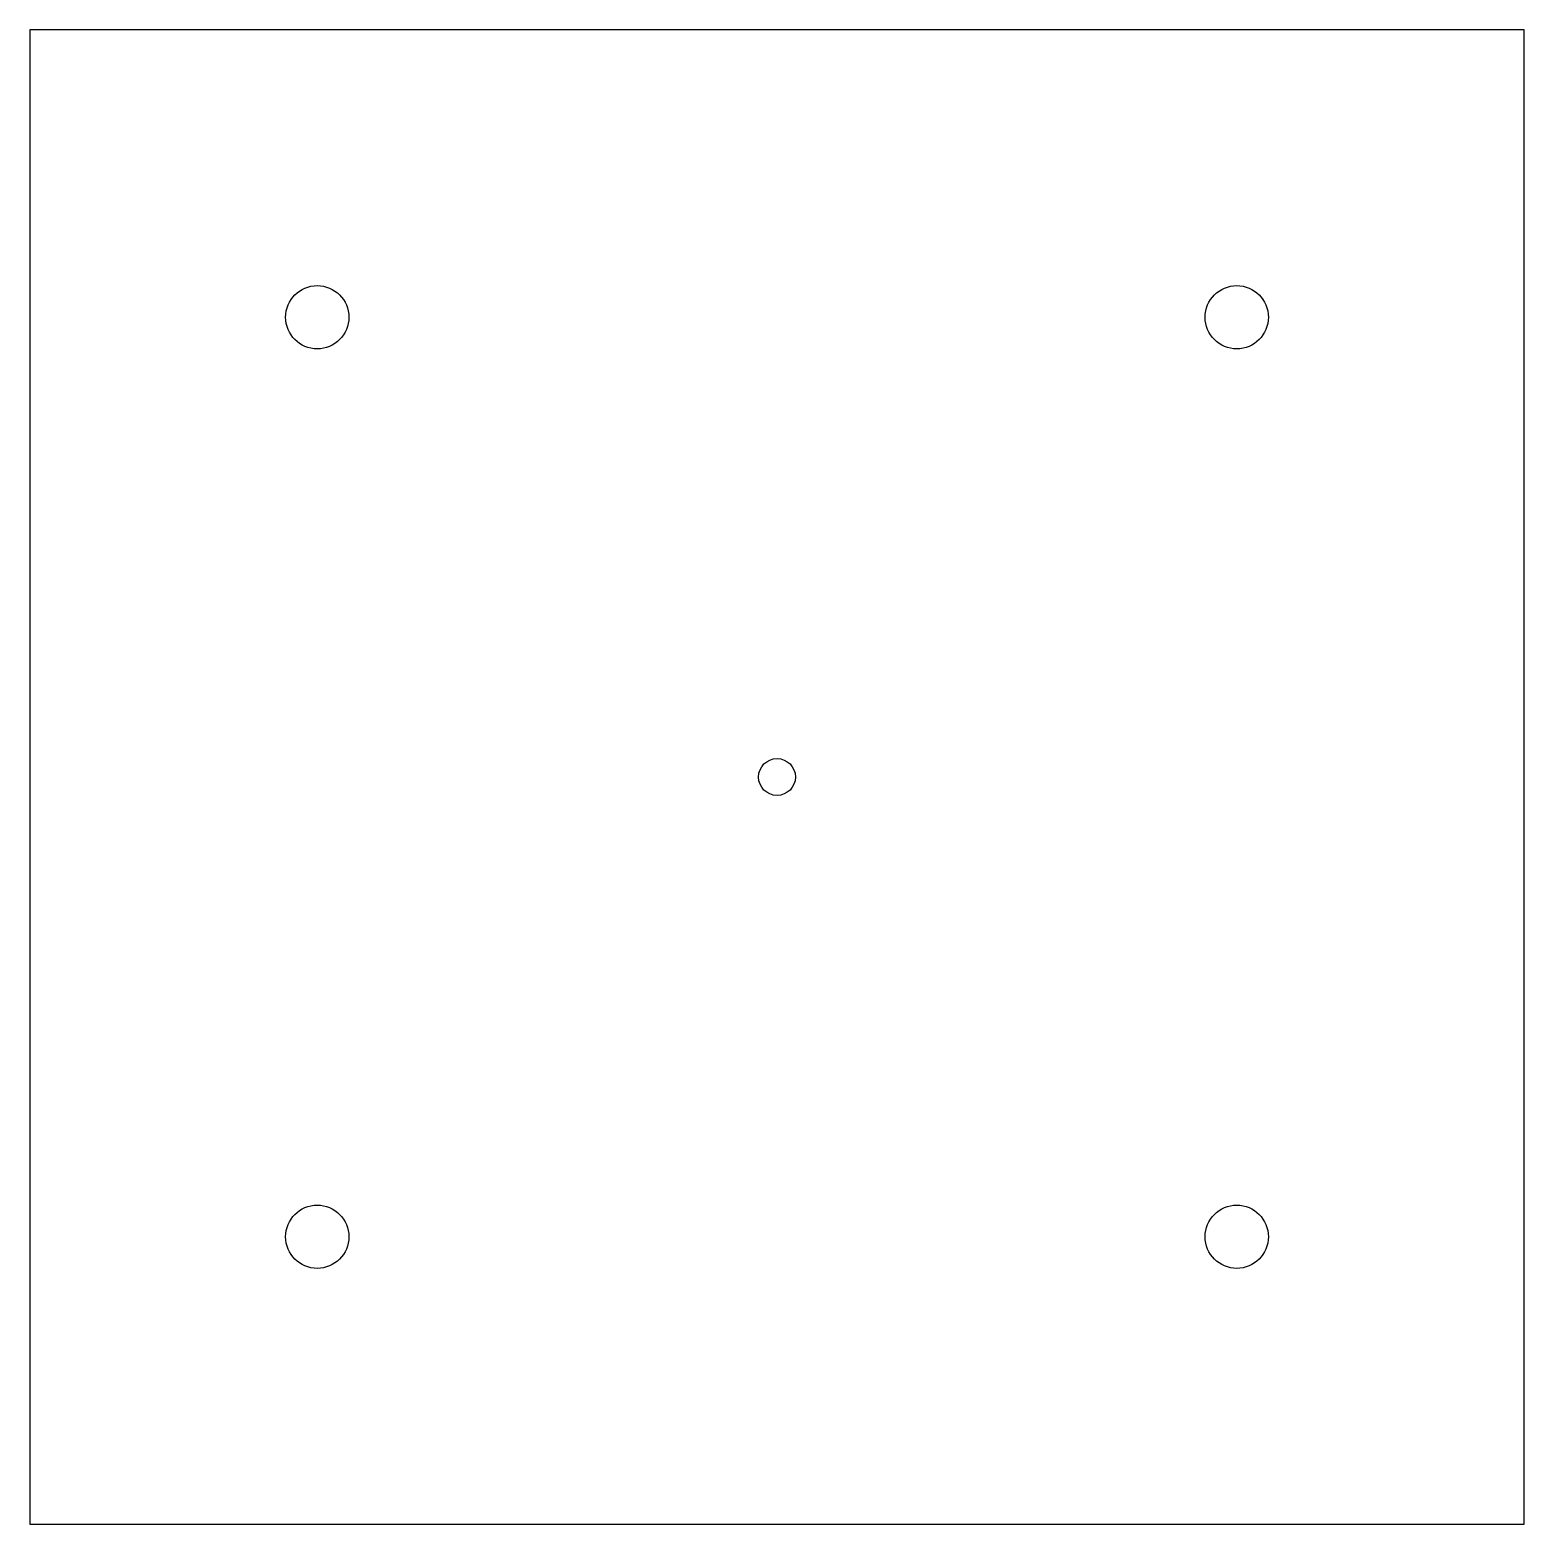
# Model space of a CAD drawing. Header units: millimetres. Extents: x -65 to 65, y -65 to 65.
import ezdxf

# ---------------------------------------------------------------- set-up
doc = ezdxf.new("R2010")
doc.units = ezdxf.units.MM

msp = doc.modelspace()

# ---------------------------------------------------------------- linework, layer by layer
for p, q in [((-65, 65), (-65, -65)), ((65, 65), (-65, 65)), ((65, -65), (65, 65)), ((-65, -65), (65, -65))]:
    msp.add_line(p, q)
for centre, radius in [((-40, 40), 2.75), ((40, 40), 2.75), ((0, 0), 1.6), ((-40, -40), 2.75), ((40, -40), 2.75)]:
    msp.add_circle(centre, radius)

doc.saveas('drawing.dxf')
